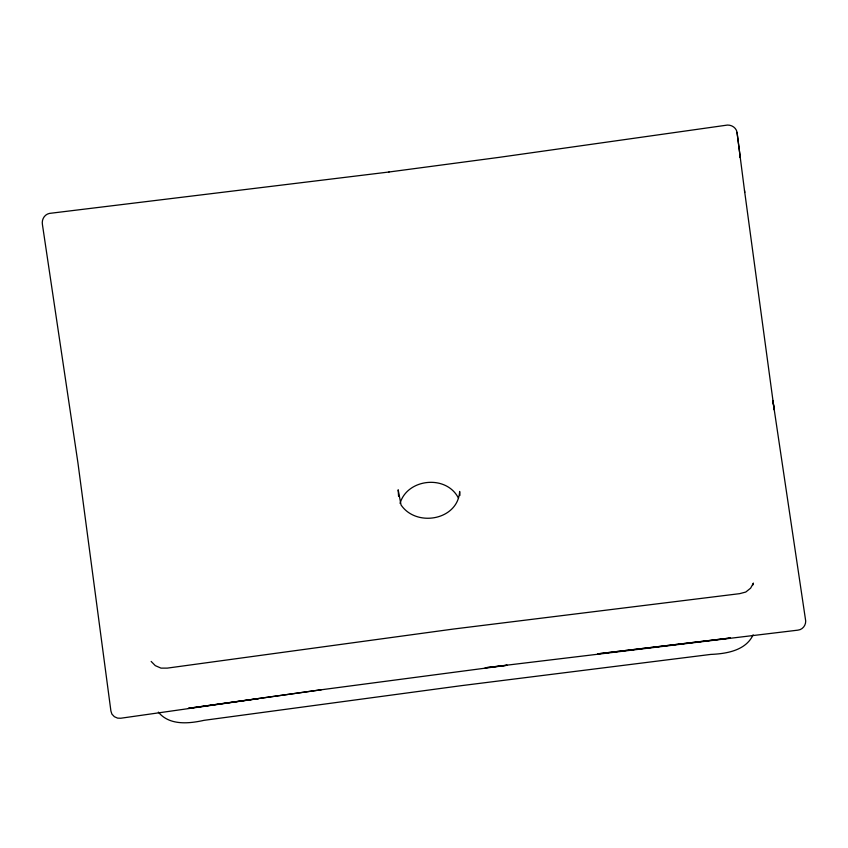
<?xml version="1.0" encoding="UTF-8"?>
<svg xmlns="http://www.w3.org/2000/svg" width="848" height="848" viewBox="0 0 848 848"><rect width="100%" height="100%" fill="white"/><g stroke="black" fill="none" stroke-linecap="round" stroke-linejoin="round"><path stroke-width="1.27" d="M752.801 585.109L753.416 583.095L750.618 588.173L745.774 592.042L739.689 593.653L453.235 629.068L167.31 668.118L160.982 668.118L155.279 665.627L151.156 661.429M400.055 503.373C407.252 478.452 446.546 474.329 458.482 498.211M753.119 634.823C745.805 650.596 726.418 653.776 710.783 654.412L461.259 685.672L204.029 720.334C188.807 723.715 169.367 725.644 158.364 712.129M320.141 689.922L188.32 708.334L321.138 689.795L320.141 689.922L507.199 665.267L485.151 667.789L797.894 630.149C803.342 629.619 806.83 623.969 805.377 618.817L772.867 400.51L774.224 409.891L744.502 190.503M258.714 698.604L120.787 718.235L117.596 718.129L114.353 716.687L111.915 714.122L110.908 711.006L77.931 462.838L42.442 224.667C41.488 219.685 44.329 214.449 49.491 213.399L389.031 171.996M388.872 172.017L498.815 157.399L727.489 125.059C731.888 124.942 736.361 127.868 737.039 132.394L740.283 157.633L740.05 155.884M744.756 192.464L737.039 132.394M459.955 495.338L459.648 491.437C458.037 520.163 416.336 527.626 401.04 504.931L398.157 489.805L398.581 496.387M730.276 638.025L598.073 653.808L730.276 638.025"/></g></svg>
